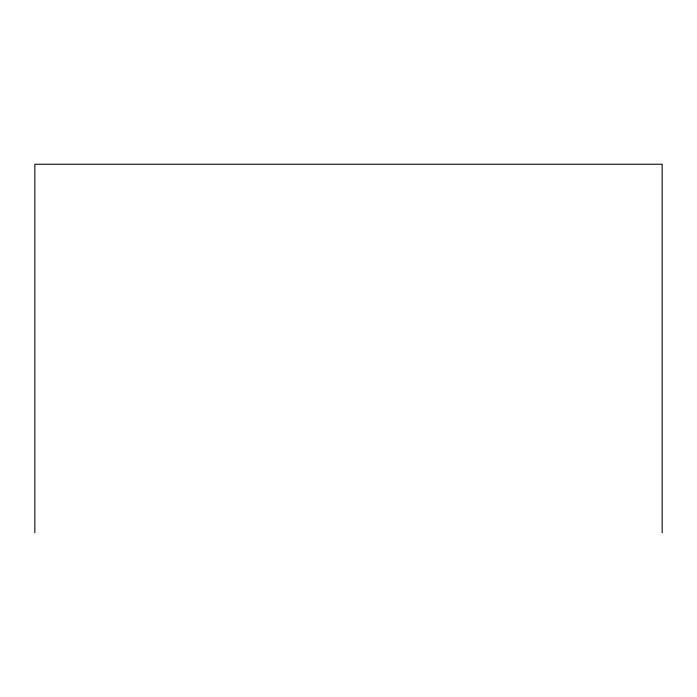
<?xml version="1.0" encoding="UTF-8"?>
<svg xmlns="http://www.w3.org/2000/svg" width="697" height="697" viewBox="0 0 697 697"><rect width="100%" height="100%" fill="white"/><g stroke="black" fill="none" stroke-linecap="round" stroke-linejoin="round"><path stroke-width="1.05" d="M662.15 532.769L662.15 164.231L34.85 164.231L34.85 532.769"/></g></svg>
